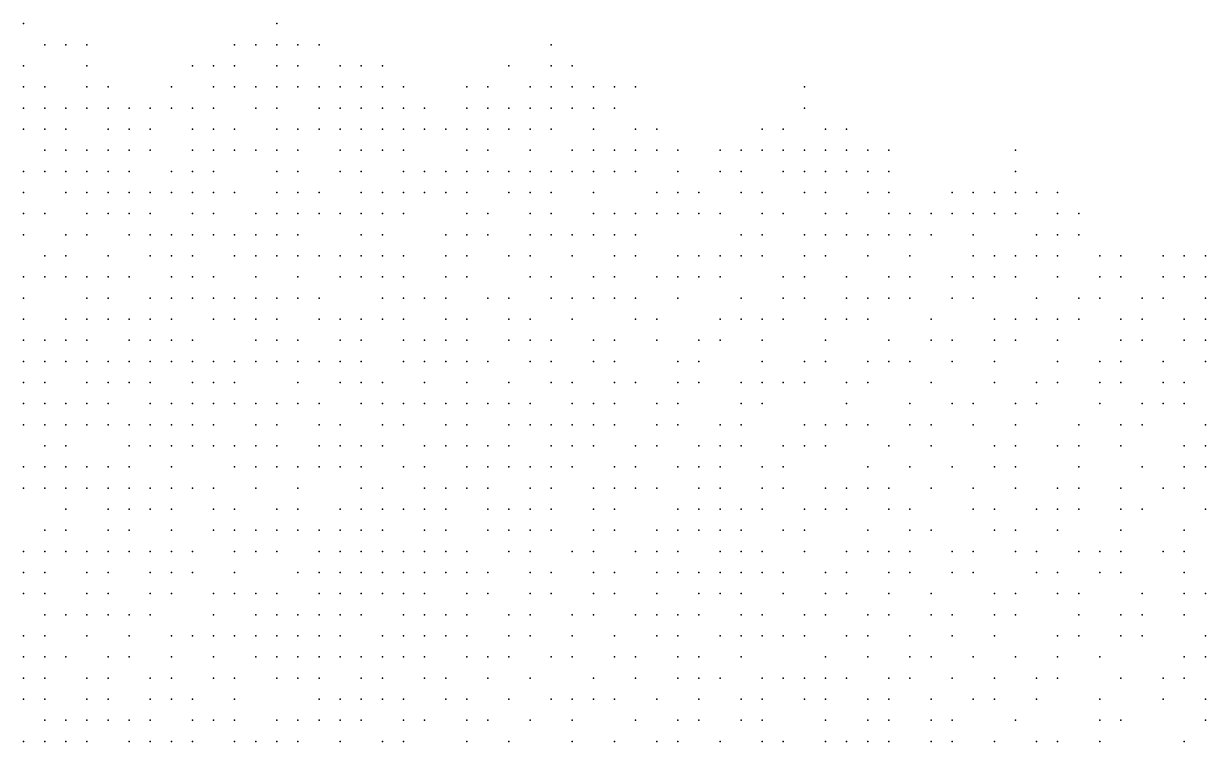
# Model space of a CAD drawing. Extents: x 429 to 793, y 817 to 1241.
# Drawn here: x 702.39 to 743.27, y 1210.81 to 1235.63 of the extents above; entities that cross this region are included whole.
import ezdxf

# ---------------------------------------------------------------- set-up
doc = ezdxf.new("R2010")
doc.units = 0

msp = doc.modelspace()

# ---------------------------------------------------------------- linework, layer by layer
for p in [(702.39, 1235.63, 217), (711.15, 1235.63, 208.83), (703.12, 1234.9, 216.978), (703.85, 1234.9, 216.119), (704.58, 1234.9, 215.69), (709.69, 1234.9, 210.69), (710.42, 1234.9, 210.224), (711.15, 1234.9, 209.294), (711.88, 1234.9, 208.824), (712.61, 1234.9, 207.897), (720.64, 1234.9, 199.37), (702.39, 1234.17, 217.408), (704.58, 1234.17, 216.098), (708.23, 1234.17, 212.55), (708.96, 1234.17, 211.62), (709.69, 1234.17, 211.154), (711.15, 1234.17, 209.758), (711.88, 1234.17, 209.286), (713.34, 1234.17, 207.891), (714.07, 1234.17, 206.964), (714.8, 1234.17, 206.5), (719.18, 1234.17, 201.254), (720.64, 1234.17, 199.824), (721.37, 1234.17, 199.34), (702.39, 1233.44, 217.82), (703.12, 1233.44, 216.957), (704.58, 1233.44, 215.899), (705.31, 1233.44, 215.292), (707.5, 1233.44, 213.48), (708.96, 1233.44, 212.084), (709.69, 1233.44, 211.618), (710.42, 1233.44, 210.688), (711.15, 1233.44, 210.222), (711.88, 1233.44, 209.75), (712.61, 1233.44, 208.814), (713.34, 1233.44, 207.885), (714.07, 1233.44, 207.422), (714.8, 1233.44, 206.743), (715.53, 1233.44, 206.07), (717.72, 1233.44, 203.138), (718.45, 1233.44, 202.196), (719.91, 1233.44, 200.766), (720.64, 1233.44, 200.278), (721.37, 1233.44, 199.31), (722.1, 1233.44, 198.372), (722.83, 1233.44, 197.888), (723.56, 1233.44, 196.92), (729.4, 1233.44, 189.57), (702.39, 1232.71, 217.794), (703.12, 1232.71, 217.365), (703.85, 1232.71, 216.935), (704.58, 1232.71, 216.307), (705.31, 1232.71, 215.7), (706.04, 1232.71, 214.893), (706.77, 1232.71, 214.694), (707.5, 1232.71, 213.886), (708.23, 1232.71, 213.433), (708.96, 1232.71, 212.548), (710.42, 1232.71, 211.152), (711.15, 1232.71, 210.686), (712.61, 1232.71, 209.278), (713.34, 1232.71, 208.343), (714.07, 1232.71, 207.88), (714.8, 1232.71, 206.528), (715.53, 1232.71, 205.855), (716.26, 1232.71, 205.641), (717.72, 1232.71, 204.08), (718.45, 1232.71, 202.65), (719.18, 1232.71, 202.162), (719.91, 1232.71, 201.22), (720.64, 1232.71, 200.732), (721.37, 1232.71, 199.665), (722.1, 1232.71, 198.826), (722.83, 1232.71, 197.858), (729.4, 1232.71, 190.06), (702.39, 1231.98, 218.2), (703.12, 1231.98, 217.773), (703.85, 1231.98, 217.343), (705.31, 1231.98, 216.108), (706.04, 1231.98, 215.301), (706.77, 1231.98, 214.736), (708.23, 1231.98, 213.414), (708.96, 1231.98, 212.939), (709.69, 1231.98, 212.491), (711.15, 1231.98, 211.15), (711.88, 1231.98, 210.214), (712.61, 1231.98, 209.27), (713.34, 1231.98, 208.801), (714.07, 1231.98, 207.874), (714.8, 1231.98, 207.201), (715.53, 1231.98, 206.313), (716.26, 1231.98, 206.099), (716.99, 1231.98, 204.534), (717.72, 1231.98, 204.051), (718.45, 1231.98, 203.575), (719.18, 1231.98, 202.616), (719.91, 1231.98, 201.674), (720.64, 1231.98, 201.186), (722.1, 1231.98, 199.507), (723.56, 1231.98, 197.828), (724.29, 1231.98, 196.477), (727.94, 1231.98, 192.26), (728.67, 1231.98, 191.16), (730.13, 1231.98, 189.082), (730.86, 1231.98, 188.106), (703.12, 1231.25, 217.751), (703.85, 1231.25, 217.322), (704.58, 1231.25, 216.88), (705.31, 1231.25, 216.03), (706.04, 1231.25, 215.586), (706.77, 1231.25, 215.142), (708.23, 1231.25, 213.82), (708.96, 1231.25, 213.348), (709.69, 1231.25, 212.444), (710.42, 1231.25, 211.997), (711.15, 1231.25, 210.927), (711.88, 1231.25, 210.704), (713.34, 1231.25, 208.796), (714.07, 1231.25, 208.332), (714.8, 1231.25, 207.659), (715.53, 1231.25, 206.906), (717.72, 1231.25, 204.023), (718.45, 1231.25, 203.546), (719.91, 1231.25, 202.128), (721.37, 1231.25, 200.574), (722.1, 1231.25, 199.25), (722.83, 1231.25, 198.766), (723.56, 1231.25, 197.606), (724.29, 1231.25, 196.931), (725.02, 1231.25, 196.033), (726.48, 1231.25, 194.46), (727.21, 1231.25, 192.75), (727.94, 1231.25, 191.65), (728.67, 1231.25, 191.04), (729.4, 1231.25, 189.938), (730.13, 1231.25, 189.57), (730.86, 1231.25, 188.594), (731.59, 1231.25, 187.618), (732.32, 1231.25, 186.811), (736.7, 1231.25, 179.89), (702.39, 1230.52, 218.61), (703.12, 1230.52, 218.17), (703.85, 1230.52, 217.73), (704.58, 1230.52, 217.123), (705.31, 1230.52, 216.436), (706.04, 1230.52, 215.992), (707.5, 1230.52, 214.698), (708.23, 1230.52, 214.226), (708.96, 1230.52, 213.754), (711.15, 1230.52, 211.327), (711.88, 1230.52, 210.481), (713.34, 1230.52, 209.262), (714.07, 1230.52, 208.79), (715.53, 1230.52, 207.36), (716.26, 1230.52, 205.93), (716.99, 1230.52, 205.442), (717.72, 1230.52, 204.494), (718.45, 1230.52, 204), (719.18, 1230.52, 203.041), (719.91, 1230.52, 202.565), (720.64, 1230.52, 201.418), (721.37, 1230.52, 200.415), (722.1, 1230.52, 199.349), (722.83, 1230.52, 199.22), (723.56, 1230.52, 198.06), (725.02, 1230.52, 196.487), (726.48, 1230.52, 194.428), (727.21, 1230.52, 193.947), (728.67, 1230.52, 191.53), (729.4, 1230.52, 190.428), (730.13, 1230.52, 189.815), (730.86, 1230.52, 189.082), (731.59, 1230.52, 187.618), (732.32, 1230.52, 186.493), (736.7, 1230.52, 180.376), (702.39, 1229.79, 219.132), (703.85, 1229.79, 218.132), (704.58, 1229.79, 217.286), (705.31, 1229.79, 216.842), (706.04, 1229.79, 216.398), (706.77, 1229.79, 215.548), (707.5, 1229.79, 215.104), (708.23, 1229.79, 214.632), (708.96, 1229.79, 213.291), (709.69, 1229.79, 212.844), (711.15, 1229.79, 211.727), (711.88, 1229.79, 211.104), (712.61, 1229.79, 210.259), (714.07, 1229.79, 209.188), (714.8, 1229.79, 208.302), (715.53, 1229.79, 207.801), (716.26, 1229.79, 206.384), (716.99, 1229.79, 205.896), (717.72, 1229.79, 204.948), (719.18, 1229.79, 203.489), (719.91, 1229.79, 203.013), (720.64, 1229.79, 201.866), (722.1, 1229.79, 199.803), (724.29, 1229.79, 197.748), (725.02, 1229.79, 196.802), (725.75, 1229.79, 195.36), (727.21, 1229.79, 193.915), (727.94, 1229.79, 192.983), (729.4, 1229.79, 190.918), (730.13, 1229.79, 190.305), (731.59, 1229.79, 188.106), (732.32, 1229.79, 186.981), (734.51, 1229.79, 183.641), (735.24, 1229.79, 182.553), (735.97, 1229.79, 181.465), (736.7, 1229.79, 180.862), (737.43, 1229.79, 179.898), (738.16, 1229.79, 178.943), (702.39, 1229.06, 219.534), (703.12, 1229.06, 218.974), (704.58, 1229.06, 217.684), (705.31, 1229.06, 217.233), (706.04, 1229.06, 216.372), (706.77, 1229.06, 215.954), (708.23, 1229.06, 214.16), (708.96, 1229.06, 213.688), (710.42, 1229.06, 212.35), (711.15, 1229.06, 212.127), (711.88, 1229.06, 211.281), (712.61, 1229.06, 210.659), (713.34, 1229.06, 210.06), (714.07, 1229.06, 208.7), (714.8, 1229.06, 208.661), (715.53, 1229.06, 207.737), (717.72, 1229.06, 205.402), (718.45, 1229.06, 203.96), (719.91, 1229.06, 202.984), (720.64, 1229.06, 202.314), (722.1, 1229.06, 200.53), (722.83, 1229.06, 199.19), (723.56, 1229.06, 198.694), (724.29, 1229.06, 198.198), (725.02, 1229.06, 196.756), (725.75, 1229.06, 195.81), (726.48, 1229.06, 195.2), (727.94, 1229.06, 193.433), (728.67, 1229.06, 192.47), (730.13, 1229.06, 190.795), (730.86, 1229.06, 189.693), (732.32, 1229.06, 187.469), (733.05, 1229.06, 186.662), (733.78, 1229.06, 185.537), (734.51, 1229.06, 184.128), (735.24, 1229.06, 183.039), (735.97, 1229.06, 182.437), (736.7, 1229.06, 181.348), (738.16, 1229.06, 179.429), (738.89, 1229.06, 177.988), (702.39, 1228.33, 219.816), (703.85, 1228.33, 218.534), (704.58, 1228.33, 218.086), (706.04, 1228.33, 216.77), (706.77, 1228.33, 216.339), (707.5, 1228.33, 215.287), (708.23, 1228.33, 215.063), (708.96, 1228.33, 214.094), (709.69, 1228.33, 213.197), (710.42, 1228.33, 212.75), (711.15, 1228.33, 212.278), (711.88, 1228.33, 211.406), (714.07, 1228.33, 209.586), (714.8, 1228.33, 208.61), (716.99, 1228.33, 206.111), (717.72, 1228.33, 205.856), (718.45, 1228.33, 204.414), (719.91, 1228.33, 202.762), (720.64, 1228.33, 202.092), (721.37, 1228.33, 201.87), (722.1, 1228.33, 200.697), (722.83, 1228.33, 199.636), (723.56, 1228.33, 199.147), (727.21, 1228.33, 194.59), (727.94, 1228.33, 193.402), (729.4, 1228.33, 191.803), (730.13, 1228.33, 191.02), (730.86, 1228.33, 190.183), (731.59, 1228.33, 189.082), (732.32, 1228.33, 187.957), (733.05, 1228.33, 186.303), (733.78, 1228.33, 185.698), (735.24, 1228.33, 183.765), (737.43, 1228.33, 180.753), (738.16, 1228.33, 179.437), (738.89, 1228.33, 178.474), (703.12, 1227.6, 219.376), (703.85, 1227.6, 218.488), (705.31, 1227.6, 217.631), (706.77, 1227.6, 216.306), (707.5, 1227.6, 215.685), (708.23, 1227.6, 214.84), (709.69, 1227.6, 213.622), (710.42, 1227.6, 213.15), (711.15, 1227.6, 212.676), (711.88, 1227.6, 211.804), (712.61, 1227.6, 210.856), (713.34, 1227.6, 209.984), (714.07, 1227.6, 209.496), (714.8, 1227.6, 208.597), (715.53, 1227.6, 208.135), (716.99, 1227.6, 206.748), (717.72, 1227.6, 205.872), (719.18, 1227.6, 204.374), (719.91, 1227.6, 203.432), (721.37, 1227.6, 201.758), (722.83, 1227.6, 200.082), (723.56, 1227.6, 199.46), (725.02, 1227.6, 197.197), (725.75, 1227.6, 196.71), (726.48, 1227.6, 196.1), (727.21, 1227.6, 195.04), (727.94, 1227.6, 193.852), (729.4, 1227.6, 192.253), (730.13, 1227.6, 190.687), (731.59, 1227.6, 188.965), (733.05, 1227.6, 186.787), (735.24, 1227.6, 184.245), (735.97, 1227.6, 182.802), (736.7, 1227.6, 182.32), (737.43, 1227.6, 180.644), (738.16, 1227.6, 179.923), (739.62, 1227.6, 178.165), (740.35, 1227.6, 176.558), (741.81, 1227.6, 173.915), (742.54, 1227.6, 172.71), (743.27, 1227.6, 171.505), (702.39, 1226.87, 219.778), (703.12, 1226.87, 219.338), (703.85, 1226.87, 218.89), (704.58, 1226.87, 218.04), (705.31, 1226.87, 217.599), (706.04, 1226.87, 217.168), (707.5, 1226.87, 216.083), (708.23, 1226.87, 215.238), (708.96, 1226.87, 214.616), (710.42, 1226.87, 213.546), (711.88, 1226.87, 212.19), (713.34, 1226.87, 210.382), (714.07, 1226.87, 209.894), (714.8, 1226.87, 209.008), (715.53, 1226.87, 208.533), (716.99, 1226.87, 206.907), (717.72, 1226.87, 206.27), (719.91, 1226.87, 203.88), (720.64, 1226.87, 203.265), (722.1, 1226.87, 201.589), (722.83, 1226.87, 200.528), (724.29, 1226.87, 199.06), (725.02, 1226.87, 197.641), (725.75, 1226.87, 197.154), (726.48, 1226.87, 196.045), (728.67, 1226.87, 193.037), (729.4, 1226.87, 192.703), (730.86, 1226.87, 190.018), (732.32, 1226.87, 188.584), (733.05, 1226.87, 187.271), (734.51, 1226.87, 185.574), (735.24, 1226.87, 184.967), (735.97, 1226.87, 183.282), (736.7, 1226.87, 182.483), (738.16, 1226.87, 180.049), (739.62, 1226.87, 177.847), (740.35, 1226.87, 177.044), (741.81, 1226.87, 174.527), (742.54, 1226.87, 173.322), (743.27, 1226.87, 172.117), (702.39, 1226.14, 220.18), (704.58, 1226.14, 218.442), (705.31, 1226.14, 217.994), (706.77, 1226.14, 216.704), (707.5, 1226.14, 216.481), (708.23, 1226.14, 215.76), (708.96, 1226.14, 215.014), (709.69, 1226.14, 214.416), (710.42, 1226.14, 213.064), (711.15, 1226.14, 213.027), (711.88, 1226.14, 212.128), (712.61, 1226.14, 211.679), (714.8, 1226.14, 209.406), (715.53, 1226.14, 208.918), (716.26, 1226.14, 208.006), (716.99, 1226.14, 207.305), (718.45, 1226.14, 205.791), (719.18, 1226.14, 205.172), (720.64, 1226.14, 203.327), (721.37, 1226.14, 202.65), (722.1, 1226.14, 200.974), (722.83, 1226.14, 200.352), (723.56, 1226.14, 199.283), (725.02, 1226.14, 198.085), (727.21, 1226.14, 195.379), (728.67, 1226.14, 193.487), (729.4, 1226.14, 192.592), (730.86, 1226.14, 190.466), (731.59, 1226.14, 189.861), (732.32, 1226.14, 189.032), (733.05, 1226.14, 187.755), (734.51, 1226.14, 186.059), (735.24, 1226.14, 184.723), (737.43, 1226.14, 181.37), (738.89, 1226.14, 179.454), (739.62, 1226.14, 178.333), (741.08, 1226.14, 175.604), (741.81, 1226.14, 175.127), (743.27, 1226.14, 172.73), (702.39, 1225.41, 220.555), (703.85, 1225.41, 219.513), (704.58, 1225.41, 218.844), (705.31, 1225.41, 218.396), (706.04, 1225.41, 217.533), (706.77, 1225.41, 217.102), (707.5, 1225.41, 216.63), (708.96, 1225.41, 215.286), (709.69, 1225.41, 214.338), (710.42, 1225.41, 213.46), (711.15, 1225.41, 212.978), (712.61, 1225.41, 211.617), (713.34, 1225.41, 211.168), (714.07, 1225.41, 210.305), (714.8, 1225.41, 209.804), (715.53, 1225.41, 208.404), (716.99, 1225.41, 207.448), (717.72, 1225.41, 206.556), (719.18, 1225.41, 204.68), (719.91, 1225.41, 204.065), (721.37, 1225.41, 202.773), (723.56, 1225.41, 199.729), (724.29, 1225.41, 199.106), (726.48, 1225.41, 196.933), (727.21, 1225.41, 195.823), (727.94, 1225.41, 194.714), (728.67, 1225.41, 194.228), (730.13, 1225.41, 191.977), (730.86, 1225.41, 190.914), (731.59, 1225.41, 190.309), (733.78, 1225.41, 186.82), (735.97, 1225.41, 183.76), (736.7, 1225.41, 183.443), (737.43, 1225.41, 181.85), (738.16, 1225.41, 180.737), (738.89, 1225.41, 179.94), (740.35, 1225.41, 177.172), (741.08, 1225.41, 176.572), (742.54, 1225.41, 174.658), (743.27, 1225.41, 173.225), (702.39, 1224.68, 220.881), (703.12, 1224.68, 220.066), (703.85, 1224.68, 219.839), (704.58, 1224.68, 219.059), (706.04, 1224.68, 217.948), (706.77, 1224.68, 217.5), (707.5, 1224.68, 217.026), (708.23, 1224.68, 216.156), (710.42, 1224.68, 213.856), (711.15, 1224.68, 213.374), (711.88, 1224.68, 212.904), (713.34, 1224.68, 211.556), (714.07, 1224.68, 210.693), (715.53, 1224.68, 208.828), (716.26, 1224.68, 208.34), (716.99, 1224.68, 207.848), (717.72, 1224.68, 206.956), (719.18, 1224.68, 205.08), (719.91, 1224.68, 204.465), (720.64, 1224.68, 203.65), (722.1, 1224.68, 202.297), (722.83, 1224.68, 201.579), (724.29, 1224.68, 199.552), (725.75, 1224.68, 197.709), (726.48, 1224.68, 196.822), (727.94, 1224.68, 195.158), (730.13, 1224.68, 192.425), (732.32, 1224.68, 189.704), (733.78, 1224.68, 187.268), (734.51, 1224.68, 186.159), (735.97, 1224.68, 184.24), (736.7, 1224.68, 183.645), (738.16, 1224.68, 181.495), (740.35, 1224.68, 177.656), (741.08, 1224.68, 177.056), (742.54, 1224.68, 174.183), (743.27, 1224.68, 173.232), (702.39, 1223.95, 220.799), (703.12, 1223.95, 220.392), (703.85, 1223.95, 219.612), (704.58, 1223.95, 219.385), (705.31, 1223.95, 218.833), (706.04, 1223.95, 217.826), (706.77, 1223.95, 217.399), (707.5, 1223.95, 216.965), (708.23, 1223.95, 216.078), (708.96, 1223.95, 215.604), (709.69, 1223.95, 214.734), (710.42, 1223.95, 214.252), (711.15, 1223.95, 213.77), (711.88, 1223.95, 212.892), (712.61, 1223.95, 212.393), (713.34, 1223.95, 211.318), (714.07, 1223.95, 211.081), (715.53, 1223.95, 209.591), (716.26, 1223.95, 208.73), (716.99, 1223.95, 207.78), (717.72, 1223.95, 206.864), (718.45, 1223.95, 205.972), (719.91, 1223.95, 204.865), (720.64, 1223.95, 203.85), (722.1, 1223.95, 202.22), (722.83, 1223.95, 201.337), (725.02, 1223.95, 198.93), (725.75, 1223.95, 198.153), (727.94, 1223.95, 195.602), (729.4, 1223.95, 193.703), (730.13, 1223.95, 192.736), (731.59, 1223.95, 190.152), (732.32, 1223.95, 189.547), (733.05, 1223.95, 188.972), (734.51, 1223.95, 186.607), (735.97, 1223.95, 184.72), (738.16, 1223.95, 181.38), (739.62, 1223.95, 179.46), (740.35, 1223.95, 178.5), (741.81, 1223.95, 175.382), (743.27, 1223.95, 173.714), (702.39, 1223.22, 221.125), (703.12, 1223.22, 220.718), (704.58, 1223.22, 219.159), (705.31, 1223.22, 218.6), (706.04, 1223.22, 218.152), (706.77, 1223.22, 217.358), (708.23, 1223.22, 216.43), (708.96, 1223.22, 215.997), (709.69, 1223.22, 215.13), (711.88, 1223.22, 213.288), (713.34, 1223.22, 211.706), (714.07, 1223.22, 210.843), (714.8, 1223.22, 210.217), (716.26, 1223.22, 209.12), (717.72, 1223.22, 207.305), (719.18, 1223.22, 205.88), (720.64, 1223.22, 204.25), (721.37, 1223.22, 203.573), (722.83, 1223.22, 201.737), (723.56, 1223.22, 201.096), (725.02, 1223.22, 199.33), (725.75, 1223.22, 198.383), (727.21, 1223.22, 196.656), (727.94, 1223.22, 196.046), (728.67, 1223.22, 194.984), (729.4, 1223.22, 193.661), (730.86, 1223.22, 191.922), (731.59, 1223.22, 191.151), (733.78, 1223.22, 188.164), (735.97, 1223.22, 185.616), (737.43, 1223.22, 182.935), (738.16, 1223.22, 181.86), (739.62, 1223.22, 179.94), (740.35, 1223.22, 178.5), (741.81, 1223.22, 176.35), (742.54, 1223.22, 175.271), (702.39, 1222.49, 221.451), (703.12, 1222.49, 220.491), (703.85, 1222.49, 220.264), (704.58, 1222.49, 219.711), (705.31, 1222.49, 218.926), (706.77, 1222.49, 217.684), (707.5, 1222.49, 217.216), (708.23, 1222.49, 216.762), (708.96, 1222.49, 215.895), (709.69, 1222.49, 215.462), (710.42, 1222.49, 214.631), (711.15, 1222.49, 214.166), (711.88, 1222.49, 213.202), (712.61, 1222.49, 212.781), (714.07, 1222.49, 211.115), (714.8, 1222.49, 210.117), (715.53, 1222.49, 209.51), (716.26, 1222.49, 208.505), (716.99, 1222.49, 208.17), (717.72, 1222.49, 207.695), (718.45, 1222.49, 206.745), (719.18, 1222.49, 206.27), (719.91, 1222.49, 205.4), (721.37, 1222.49, 203.635), (722.1, 1222.49, 203.02), (722.83, 1222.49, 202.137), (724.29, 1222.49, 200.352), (725.02, 1222.49, 199.73), (727.21, 1222.49, 196.963), (727.94, 1222.49, 195.428), (730.86, 1222.49, 192.364), (733.05, 1222.49, 189.39), (734.51, 1222.49, 187.727), (735.24, 1222.49, 186.672), (736.7, 1222.49, 184.673), (737.43, 1222.49, 183.731), (739.62, 1222.49, 180.66), (741.08, 1222.49, 177.703), (741.81, 1222.49, 176.59), (742.54, 1222.49, 175.755), (702.39, 1221.76, 221.37), (703.12, 1221.76, 220.817), (703.85, 1221.76, 220.148), (704.58, 1221.76, 219.7), (705.31, 1221.76, 219.252), (706.04, 1221.76, 218.478), (706.77, 1221.76, 218.01), (707.5, 1221.76, 217.542), (708.23, 1221.76, 217.094), (708.96, 1221.76, 216.227), (710.42, 1221.76, 214.963), (711.15, 1221.76, 214.382), (712.61, 1221.76, 212.72), (713.34, 1221.76, 212.113), (714.8, 1221.76, 210.508), (715.53, 1221.76, 209.9), (716.99, 1221.76, 208.28), (717.72, 1221.76, 207.61), (719.18, 1221.76, 206.03), (719.91, 1221.76, 205.79), (720.64, 1221.76, 204.92), (721.37, 1221.76, 204.035), (722.1, 1221.76, 202.779), (722.83, 1221.76, 202.397), (724.29, 1221.76, 200.13), (725.02, 1221.76, 199.12), (726.48, 1221.76, 197.837), (727.21, 1221.76, 197.363), (729.4, 1221.76, 194.193), (730.13, 1221.76, 193.578), (730.86, 1221.76, 192.806), (731.59, 1221.76, 191.705), (733.05, 1221.76, 189.832), (733.78, 1221.76, 188.875), (735.24, 1221.76, 186.512), (736.7, 1221.76, 184.65), (738.89, 1221.76, 181.74), (740.35, 1221.76, 179.46), (741.08, 1221.76, 178.663), (743.27, 1221.76, 174.56), (703.12, 1221.03, 221.279), (703.85, 1221.03, 220.474), (706.04, 1221.03, 218.804), (706.77, 1221.03, 218.336), (707.5, 1221.03, 217.868), (708.23, 1221.03, 217.074), (708.96, 1221.03, 216.559), (709.69, 1221.03, 215.545), (710.42, 1221.03, 215.295), (711.15, 1221.03, 214.464), (712.61, 1221.03, 213.058), (713.34, 1221.03, 212.6), (714.07, 1221.03, 211.676), (714.8, 1221.03, 211.214), (716.26, 1221.03, 209.285), (716.99, 1221.03, 208.67), (717.72, 1221.03, 208), (718.45, 1221.03, 207.525), (719.18, 1221.03, 206.42), (720.64, 1221.03, 204.68), (721.37, 1221.03, 203.81), (722.1, 1221.03, 203.332), (723.56, 1221.03, 201.152), (724.29, 1221.03, 200.53), (725.75, 1221.03, 198.91), (726.48, 1221.03, 198.237), (727.21, 1221.03, 197.29), (728.67, 1221.03, 195.455), (729.4, 1221.03, 194.637), (730.13, 1221.03, 194.02), (732.32, 1221.03, 190.274), (733.78, 1221.03, 189.317), (735.97, 1221.03, 185.917), (736.7, 1221.03, 184.874), (738.16, 1221.03, 183.236), (738.89, 1221.03, 182.137), (740.35, 1221.03, 179.46), (742.54, 1221.03, 176.12), (743.27, 1221.03, 175.16), (702.39, 1220.3, 221.688), (703.12, 1220.3, 221.242), (703.85, 1220.3, 220.776), (704.58, 1220.3, 220.364), (705.31, 1220.3, 219.578), (706.04, 1220.3, 219.13), (707.5, 1220.3, 217.4), (709.69, 1220.3, 215.877), (710.42, 1220.3, 215.162), (711.15, 1220.3, 214.686), (711.88, 1220.3, 213.872), (712.61, 1220.3, 213.396), (713.34, 1220.3, 212.794), (714.07, 1220.3, 212.018), (715.53, 1220.3, 210.29), (716.26, 1220.3, 209.675), (717.72, 1220.3, 208.055), (718.45, 1220.3, 207.44), (719.18, 1220.3, 206.81), (719.91, 1220.3, 205.94), (720.64, 1220.3, 204.815), (721.37, 1220.3, 204.2), (722.83, 1220.3, 202.371), (723.56, 1220.3, 201.891), (725.02, 1220.3, 199.92), (725.75, 1220.3, 199.31), (726.48, 1220.3, 198.637), (727.94, 1220.3, 196.945), (728.67, 1220.3, 195.855), (731.59, 1220.3, 192.368), (733.05, 1220.3, 190.109), (734.51, 1220.3, 188.359), (735.97, 1220.3, 186.637), (736.7, 1220.3, 185.77), (738.89, 1220.3, 181.812), (741.08, 1220.3, 179.345), (742.54, 1220.3, 176.6), (743.27, 1220.3, 175.52), (702.39, 1219.57, 222.006), (703.12, 1219.57, 221.56), (703.85, 1219.57, 221.114), (704.58, 1219.57, 220.273), (705.31, 1219.57, 219.861), (706.04, 1219.57, 218.887), (706.77, 1219.57, 218.644), (707.5, 1219.57, 217.726), (708.23, 1219.57, 217.258), (708.96, 1219.57, 216.458), (710.42, 1219.57, 215.5), (711.88, 1219.57, 214.21), (714.07, 1219.57, 212.36), (714.8, 1219.57, 211.094), (716.26, 1219.57, 209.783), (716.99, 1219.57, 209.06), (717.72, 1219.57, 208.445), (718.45, 1219.57, 207.2), (719.91, 1219.57, 206.21), (720.64, 1219.57, 205.205), (722.1, 1219.57, 203.58), (722.83, 1219.57, 202.763), (723.56, 1219.57, 202.283), (724.29, 1219.57, 201.322), (725.75, 1219.57, 199.71), (726.48, 1219.57, 198.7), (727.94, 1219.57, 197), (728.67, 1219.57, 196.255), (730.13, 1219.57, 193.955), (730.86, 1219.57, 193.484), (731.59, 1219.57, 192.542), (732.32, 1219.57, 191.158), (733.78, 1219.57, 189.501), (735.24, 1219.57, 187.844), (736.7, 1219.57, 185.175), (738.16, 1219.57, 183.807), (738.89, 1219.57, 182.485), (740.35, 1219.57, 180.84), (741.81, 1219.57, 178.155), (742.54, 1219.57, 177.08), (703.85, 1218.84, 221.096), (705.31, 1218.84, 219.77), (706.04, 1218.84, 219.207), (706.77, 1218.84, 218.964), (707.5, 1218.84, 218.159), (708.96, 1218.84, 216.79), (709.69, 1218.84, 216.314), (711.15, 1218.84, 215.024), (711.88, 1218.84, 214.072), (713.34, 1218.84, 212.529), (714.07, 1218.84, 211.898), (714.8, 1218.84, 211.436), (715.53, 1218.84, 210.974), (716.26, 1218.84, 210.125), (716.99, 1218.84, 209.275), (718.45, 1218.84, 207.83), (719.18, 1218.84, 207.215), (719.91, 1218.84, 206.6), (720.64, 1218.84, 205.595), (722.1, 1218.84, 203.97), (722.83, 1218.84, 203.35), (725.02, 1218.84, 200.639), (725.75, 1218.84, 199.906), (726.48, 1218.84, 199.1), (727.21, 1218.84, 197.745), (727.94, 1218.84, 196.858), (729.4, 1218.84, 195.226), (730.13, 1218.84, 194.224), (730.86, 1218.84, 193.419), (732.32, 1218.84, 191.6), (733.05, 1218.84, 190.993), (735.24, 1218.84, 188.286), (735.97, 1218.84, 187.198), (737.43, 1218.84, 184.58), (738.16, 1218.84, 183.982), (738.89, 1218.84, 182.935), (740.35, 1218.84, 180.245), (741.08, 1218.84, 179.897), (743.27, 1218.84, 175.88), (703.12, 1218.11, 221.432), (703.85, 1218.11, 221.004), (705.31, 1218.11, 220.181), (706.04, 1218.11, 219.527), (707.5, 1218.11, 218.366), (708.96, 1218.11, 217.112), (709.69, 1218.11, 216.215), (710.42, 1218.11, 215.764), (711.15, 1218.11, 215.313), (711.88, 1218.11, 214.41), (712.61, 1218.11, 213.47), (713.34, 1218.11, 212.867), (714.07, 1218.11, 212.24), (714.8, 1218.11, 211.778), (716.26, 1218.11, 210.467), (716.99, 1218.11, 209.617), (718.45, 1218.11, 208.174), (719.18, 1218.11, 207.241), (719.91, 1218.11, 206.773), (720.64, 1218.11, 205.985), (722.1, 1218.11, 204.36), (722.83, 1218.11, 203.067), (724.29, 1218.11, 201.373), (725.02, 1218.11, 201.031), (725.75, 1218.11, 199.957), (726.48, 1218.11, 199.223), (727.21, 1218.11, 197.875), (728.67, 1218.11, 196.243), (729.4, 1218.11, 195.628), (731.59, 1218.11, 192.883), (733.05, 1218.11, 190.925), (733.78, 1218.11, 190.385), (735.97, 1218.11, 187.097), (736.7, 1218.11, 186.061), (738.16, 1218.11, 184.079), (740.35, 1218.11, 180.695), (742.54, 1218.11, 177.347), (702.39, 1217.38, 222.196), (703.12, 1217.38, 221.75), (703.85, 1217.38, 221.304), (704.58, 1217.38, 220.913), (705.31, 1217.38, 220.09), (706.04, 1217.38, 219.847), (706.77, 1217.38, 219.154), (707.5, 1217.38, 218.479), (708.23, 1217.38, 217.9), (709.69, 1217.38, 216.846), (710.42, 1217.38, 216.092), (711.15, 1217.38, 215.189), (712.61, 1217.38, 214.159), (713.34, 1217.38, 213.205), (714.07, 1217.38, 212.265), (714.8, 1217.38, 211.658), (715.53, 1217.38, 211.062), (716.26, 1217.38, 210.213), (716.99, 1217.38, 209.475), (717.72, 1217.38, 208.518), (719.18, 1217.38, 207.587), (719.91, 1217.38, 206.651), (721.37, 1217.38, 205.014), (722.1, 1217.38, 204.659), (723.56, 1217.38, 202.978), (724.29, 1217.38, 201.765), (725.02, 1217.38, 201.423), (726.48, 1217.38, 199.278), (727.21, 1217.38, 198.408), (727.94, 1217.38, 197.457), (729.4, 1217.38, 196.03), (730.86, 1217.38, 194.026), (731.59, 1217.38, 193.289), (732.32, 1217.38, 192.412), (733.05, 1217.38, 191.331), (734.51, 1217.38, 189.17), (735.24, 1217.38, 188.405), (736.7, 1217.38, 186.504), (737.43, 1217.38, 185.912), (738.89, 1217.38, 183.579), (739.62, 1217.38, 182.662), (740.35, 1217.38, 181.145), (741.81, 1217.38, 179.269), (742.54, 1217.38, 177.91), (702.39, 1216.65, 222.716), (703.12, 1216.65, 222.068), (704.58, 1216.65, 220.821), (705.31, 1216.65, 220.41), (706.77, 1216.65, 219.476), (707.5, 1216.65, 218.688), (708.23, 1216.65, 217.756), (709.69, 1216.65, 216.42), (711.88, 1216.65, 214.738), (712.61, 1216.65, 213.909), (713.34, 1216.65, 213.658), (714.07, 1216.65, 212.603), (714.8, 1216.65, 212), (715.53, 1216.65, 211.404), (716.26, 1216.65, 210.431), (716.99, 1216.65, 209.819), (717.72, 1216.65, 208.862), (718.45, 1216.65, 208.25), (719.91, 1216.65, 206.997), (720.64, 1216.65, 205.716), (722.1, 1216.65, 204.303), (722.83, 1216.65, 203.947), (724.29, 1216.65, 202.157), (725.02, 1216.65, 201.281), (725.75, 1216.65, 200.28), (726.48, 1216.65, 199.672), (727.21, 1216.65, 198.663), (727.94, 1216.65, 197.851), (728.67, 1216.65, 196.9), (730.13, 1216.65, 195.43), (730.86, 1216.65, 194.428), (732.32, 1216.65, 192.481), (733.05, 1216.65, 191.737), (734.51, 1216.65, 189.578), (735.24, 1216.65, 189.115), (737.43, 1216.65, 185.314), (738.16, 1216.65, 184.495), (739.62, 1216.65, 182.634), (740.35, 1216.65, 181.595), (742.54, 1216.65, 178.473), (702.39, 1215.92, 222.978), (703.12, 1215.92, 222.229), (704.58, 1215.92, 221.176), (705.31, 1215.92, 220.73), (706.77, 1215.92, 219.01), (707.5, 1215.92, 218.544), (708.96, 1215.92, 217.168), (709.69, 1215.92, 216.581), (710.42, 1215.92, 215.969), (711.15, 1215.92, 215.517), (712.61, 1215.92, 214.237), (713.34, 1215.92, 213.408), (714.07, 1215.92, 213.157), (714.8, 1215.92, 212.33), (715.53, 1215.92, 211.387), (716.26, 1215.92, 210.775), (717.72, 1215.92, 209.206), (718.45, 1215.92, 208.594), (719.91, 1215.92, 207.343), (720.64, 1215.92, 206.062), (722.1, 1215.92, 204.649), (722.83, 1215.92, 203.592), (724.29, 1215.92, 202.283), (725.75, 1215.92, 200.674), (726.48, 1215.92, 200.066), (727.21, 1215.92, 199.057), (728.67, 1215.92, 197.294), (730.13, 1215.92, 195.755), (730.86, 1215.92, 194.23), (732.32, 1215.92, 192.887), (733.78, 1215.92, 190.999), (735.97, 1215.92, 188.189), (736.7, 1215.92, 187.263), (738.16, 1215.92, 184.717), (738.89, 1215.92, 183.55), (741.08, 1215.92, 180.899), (742.54, 1215.92, 178.647), (743.27, 1215.92, 177.485), (703.12, 1215.19, 222.491), (703.85, 1215.19, 221.985), (704.58, 1215.19, 220.994), (705.31, 1215.19, 220.567), (706.04, 1215.19, 220.133), (706.77, 1215.19, 219.7), (708.96, 1215.19, 217.491), (710.42, 1215.19, 216.297), (711.15, 1215.19, 215.845), (711.88, 1215.19, 215.143), (712.61, 1215.19, 214.565), (713.34, 1215.19, 213.736), (714.07, 1215.19, 213.26), (715.53, 1215.19, 211.406), (716.26, 1215.19, 210.942), (716.99, 1215.19, 210.163), (717.72, 1215.19, 209.55), (719.18, 1215.19, 207.981), (719.91, 1215.19, 207.369), (721.37, 1215.19, 205.351), (722.1, 1215.19, 204.995), (723.56, 1215.19, 202.78), (724.29, 1215.19, 202.316), (725.02, 1215.19, 201.852), (725.75, 1215.19, 201.068), (727.21, 1215.19, 199.451), (727.94, 1215.19, 198.163), (729.4, 1215.19, 196.484), (730.13, 1215.19, 195.421), (731.59, 1215.19, 193.63), (732.32, 1215.19, 193.025), (733.78, 1215.19, 191.407), (734.51, 1215.19, 190.394), (735.97, 1215.19, 188.134), (736.7, 1215.19, 187.208), (738.89, 1215.19, 184.563), (740.35, 1215.19, 182.433), (741.08, 1215.19, 181.343), (742.54, 1215.19, 179.21), (702.39, 1214.46, 222.997), (703.12, 1214.46, 222.247), (704.58, 1214.46, 221.258), (706.04, 1214.46, 220.403), (707.5, 1214.46, 218.833), (708.23, 1214.46, 218.4), (708.96, 1214.46, 217.812), (709.69, 1214.46, 217.225), (710.42, 1214.46, 216.316), (711.15, 1214.46, 215.722), (711.88, 1214.46, 215.12), (712.61, 1214.46, 214.19), (713.34, 1214.46, 213.59), (714.8, 1214.46, 212.053), (715.53, 1214.46, 211.74), (716.26, 1214.46, 211.276), (716.99, 1214.46, 210.348), (717.72, 1214.46, 209.884), (719.18, 1214.46, 208.325), (719.91, 1214.46, 207.713), (721.37, 1214.46, 206.135), (722.83, 1214.46, 204.555), (724.29, 1214.46, 202.67), (725.02, 1214.46, 201.742), (726.48, 1214.46, 200.109), (727.21, 1214.46, 199.758), (727.94, 1214.46, 198.221), (728.67, 1214.46, 197.606), (729.4, 1214.46, 196.878), (730.86, 1214.46, 195.087), (731.59, 1214.46, 194.028), (733.05, 1214.46, 192.62), (734.51, 1214.46, 190.21), (735.97, 1214.46, 188.542), (738.16, 1214.46, 185.809), (738.89, 1214.46, 183.966), (740.35, 1214.46, 182.11), (741.08, 1214.46, 181.518), (743.27, 1214.46, 178.01), (702.39, 1213.73, 223.259), (703.12, 1213.73, 222.753), (703.85, 1213.73, 221.966), (705.31, 1213.73, 220.683), (706.04, 1213.73, 219.97), (707.5, 1213.73, 219.103), (708.96, 1213.73, 217.883), (710.42, 1213.73, 216.638), (711.15, 1213.73, 216.05), (711.88, 1213.73, 215.471), (712.61, 1213.73, 214.52), (713.34, 1213.73, 213.92), (714.07, 1213.73, 212.99), (714.8, 1213.73, 212.383), (715.53, 1213.73, 211.775), (716.26, 1213.73, 211.146), (717.72, 1213.73, 209.629), (718.45, 1213.73, 208.786), (719.18, 1213.73, 208.532), (720.64, 1213.73, 206.485), (721.37, 1213.73, 205.52), (722.83, 1213.73, 203.94), (723.56, 1213.73, 203.337), (725.02, 1213.73, 202.096), (725.75, 1213.73, 201.168), (727.21, 1213.73, 199.407), (730.13, 1213.73, 196.412), (731.59, 1213.73, 194.426), (733.05, 1213.73, 192.55), (733.78, 1213.73, 191.68), (735.24, 1213.73, 189.617), (736.7, 1213.73, 188.024), (738.16, 1213.73, 185.887), (739.62, 1213.73, 183.817), (742.54, 1213.73, 179.168), (743.27, 1213.73, 178.582), (702.39, 1213, 223.118), (703.12, 1213, 222.674), (704.58, 1213, 221.522), (705.31, 1213, 220.947), (706.77, 1213, 219.807), (707.5, 1213, 219.373), (708.96, 1213, 218.153), (709.69, 1213, 217.366), (711.15, 1213, 216.324), (711.88, 1213, 215.45), (712.61, 1213, 214.85), (714.07, 1213, 213.32), (714.8, 1213, 212.712), (716.26, 1213, 211.48), (716.99, 1213, 210.552), (718.45, 1213, 209.12), (719.91, 1213, 207.442), (722.1, 1213, 205.574), (723.56, 1213, 203.688), (725.02, 1213, 202.45), (725.75, 1213, 201.522), (726.48, 1213, 200.817), (727.94, 1213, 198.705), (728.67, 1213, 198.362), (729.4, 1213, 197.405), (730.13, 1213, 195.817), (730.86, 1213, 195.222), (732.32, 1213, 193.42), (733.05, 1213, 192.95), (734.51, 1213, 191.282), (735.97, 1213, 189.433), (737.43, 1213, 187.363), (738.16, 1213, 186.028), (740.35, 1213, 183.225), (741.81, 1213, 180.883), (742.54, 1213, 179.725), (702.39, 1212.27, 223.382), (703.12, 1212.27, 222.938), (704.58, 1212.27, 221.786), (705.31, 1212.27, 221.211), (706.77, 1212.27, 220.077), (707.5, 1212.27, 219.21), (708.23, 1212.27, 218.423), (709.69, 1212.27, 217.636), (712.61, 1212.27, 214.992), (713.34, 1212.27, 214.097), (714.07, 1212.27, 213.65), (714.8, 1212.27, 213.042), (715.53, 1212.27, 212.105), (716.99, 1212.27, 210.886), (717.72, 1212.27, 210.297), (719.18, 1212.27, 208.387), (720.64, 1212.27, 207.169), (721.37, 1212.27, 206.383), (722.1, 1212.27, 205.916), (722.83, 1212.27, 204.64), (724.29, 1212.27, 203.085), (725.75, 1212.27, 201.171), (727.21, 1212.27, 200.296), (727.94, 1212.27, 199.329), (729.4, 1212.27, 197.449), (730.13, 1212.27, 196.535), (731.59, 1212.27, 194.62), (732.32, 1212.27, 194.017), (733.78, 1212.27, 192.01), (735.24, 1212.27, 189.897), (735.97, 1212.27, 189.568), (737.43, 1212.27, 187.135), (739.62, 1212.27, 184.3), (741.81, 1212.27, 181.44), (743.27, 1212.27, 179.111), (703.12, 1211.54, 222.875), (703.85, 1211.54, 222.494), (704.58, 1211.54, 222.05), (705.31, 1211.54, 221.475), (706.04, 1211.54, 220.636), (706.77, 1211.54, 220.061), (708.23, 1211.54, 218.951), (708.96, 1211.54, 218.164), (709.69, 1211.54, 217.455), (711.15, 1211.54, 216.011), (711.88, 1211.54, 215.723), (712.61, 1211.54, 215.276), (713.34, 1211.54, 214.381), (714.07, 1211.54, 213.934), (715.53, 1211.54, 212.435), (716.26, 1211.54, 211.828), (717.72, 1211.54, 210.276), (718.45, 1211.54, 209.673), (719.91, 1211.54, 208.126), (721.37, 1211.54, 206.725), (723.56, 1211.54, 203.951), (725.02, 1211.54, 202.833), (725.75, 1211.54, 201.876), (727.21, 1211.54, 199.691), (727.94, 1211.54, 199.086), (730.13, 1211.54, 196.899), (731.59, 1211.54, 195.279), (732.32, 1211.54, 194.415), (733.78, 1211.54, 192.41), (734.51, 1211.54, 191.353), (736.7, 1211.54, 188.777), (739.62, 1211.54, 184.245), (740.35, 1211.54, 183.68), (743.27, 1211.54, 179.082), (702.39, 1210.81, 223.544), (703.12, 1210.81, 223.131), (703.85, 1210.81, 222.719), (704.58, 1210.81, 221.795), (706.04, 1210.81, 220.9), (706.77, 1210.81, 220.325), (707.5, 1210.81, 219.75), (708.23, 1210.81, 218.894), (709.69, 1210.81, 217.729), (710.42, 1210.81, 216.872), (711.15, 1210.81, 216.285), (711.88, 1210.81, 215.697), (713.34, 1210.81, 214.665), (714.8, 1210.81, 213.402), (715.53, 1210.81, 212.586), (717.72, 1210.81, 210.618), (719.18, 1210.81, 209.071), (721.37, 1210.81, 206.896), (722.83, 1210.81, 205.324), (724.29, 1210.81, 203.261), (725.02, 1210.81, 202.917), (726.48, 1210.81, 201.02), (727.94, 1210.81, 199.448), (728.67, 1210.81, 198.493), (730.13, 1210.81, 197.263), (730.86, 1210.81, 196.348), (731.59, 1210.81, 195.302), (732.32, 1210.81, 194.597), (733.78, 1210.81, 192.482), (734.51, 1210.81, 191.753), (735.97, 1210.81, 189.644), (737.43, 1210.81, 188.148), (738.16, 1210.81, 187.047), (739.62, 1210.81, 184.755), (742.54, 1210.81, 180.24)]:
    msp.add_point(p)

doc.saveas('drawing.dxf')
